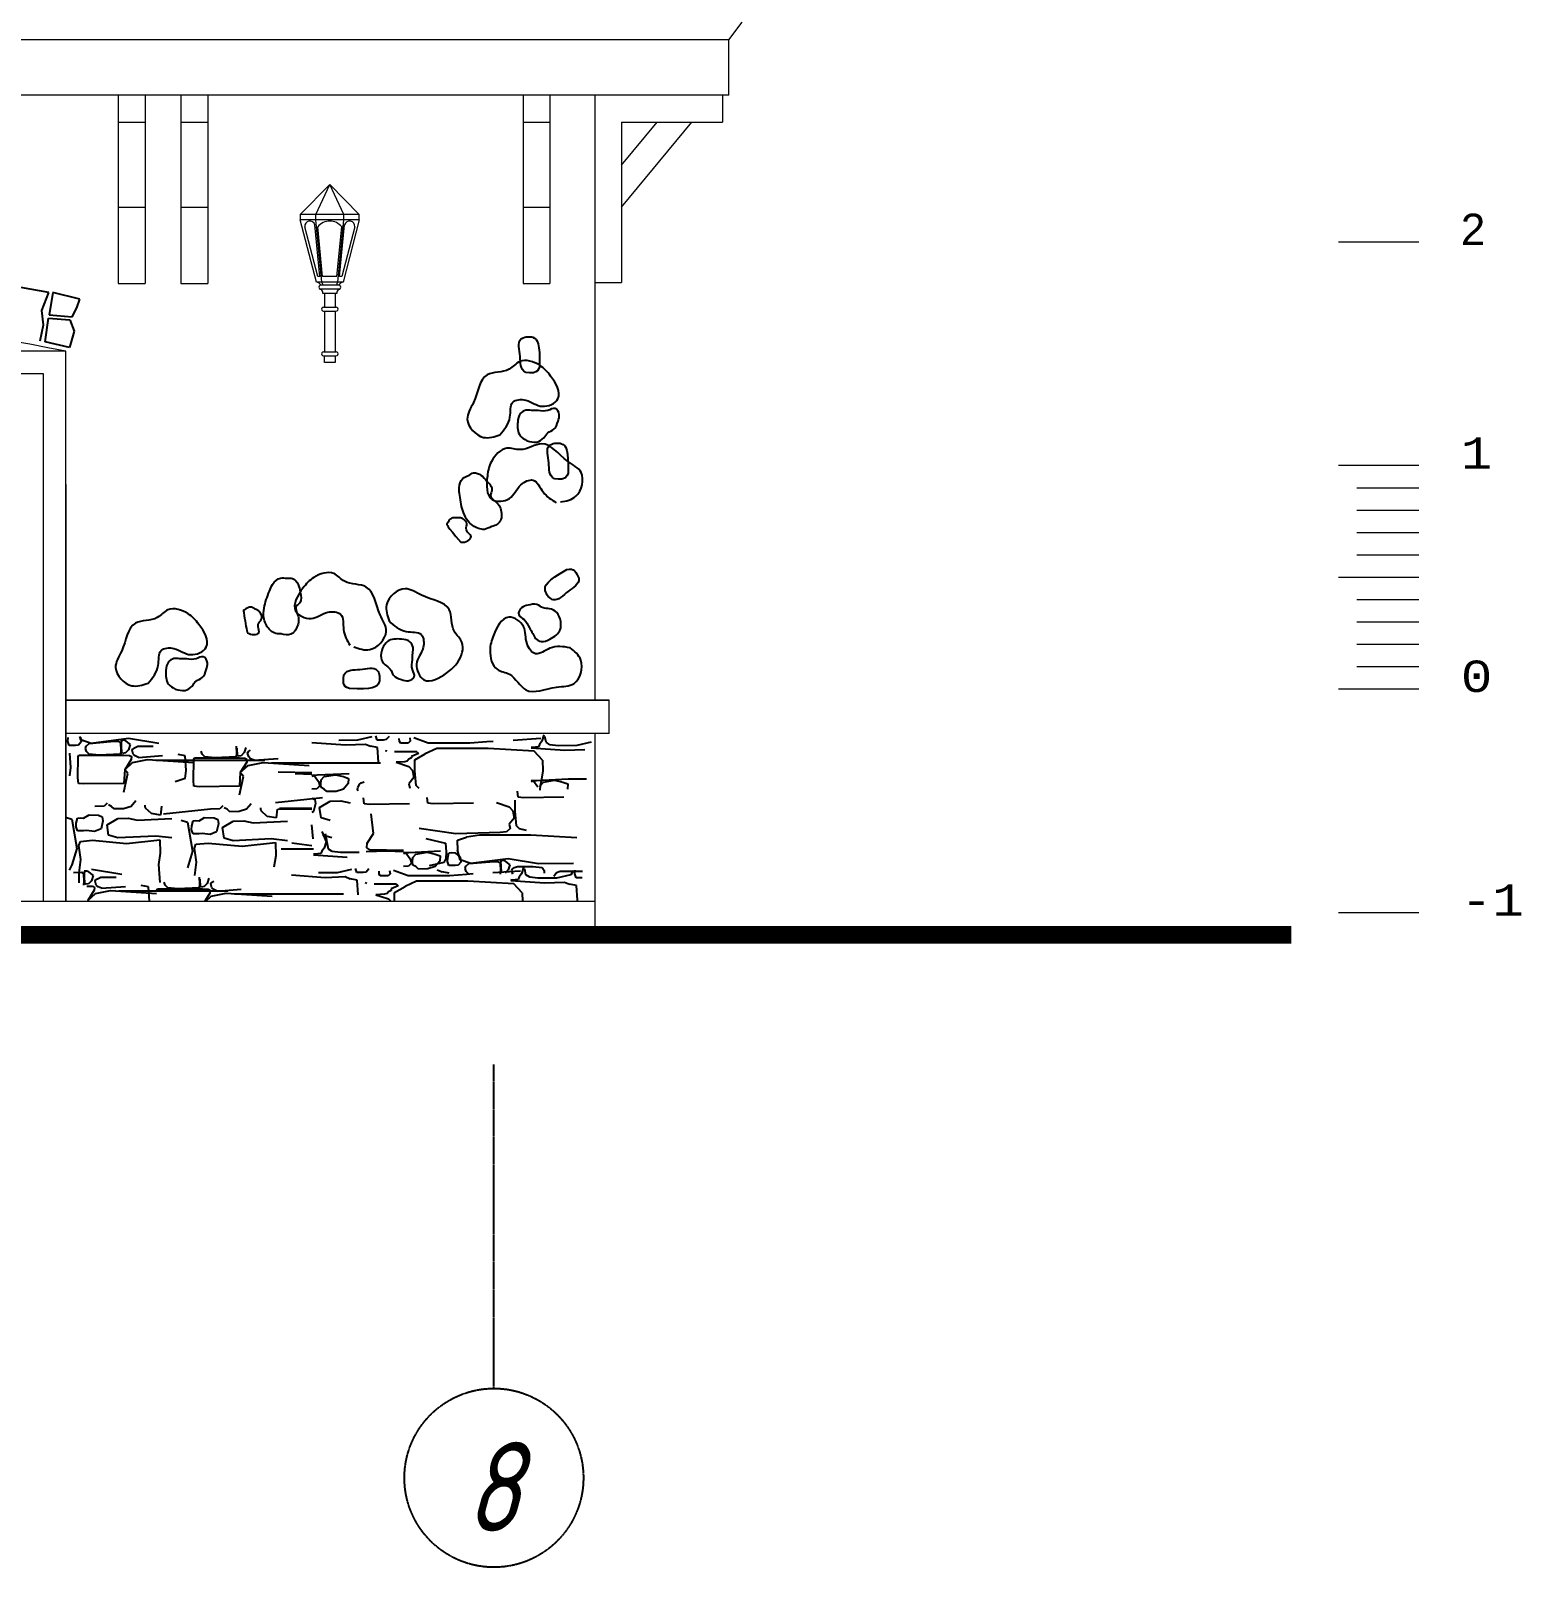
# Model space of a CAD drawing. Header units: millimetres. Extents: x 85048 to 158814, y 1395 to 38919.
# Drawn here: x 100442 to 107106, y 20585 to 27458 of the extents above; entities that cross this region are included whole.
import ezdxf

# ---------------------------------------------------------------- set-up
doc = ezdxf.new("R2010")
doc.units = ezdxf.units.MM
doc.linetypes.add('CENTER2', pattern=[1.125, 0.75, -0.125, 0.125, -0.125])
for name, color, linetype in [('axis', 40, 'CENTER2'), ('hatches', 8, 'Continuous'), ('wall', 5, 'Continuous')]:
    doc.layers.add(name, color=color, linetype=linetype)
doc.layers.add('txt', color=7, linetype='Continuous', lineweight=13)
doc.styles.add('ESKD', font='eskd.shx', dxfattribs={"oblique": 15})
doc.styles.get("Standard").update_dxf_attribs({"font": 'arial.ttf'})

msp = doc.modelspace()

# ---------------------------------------------------------------- linework, layer by layer
at = {"layer": 'axis'}
msp.add_line((102513, 21385.3, -2.2), (102513, 22833.8, -2.2), dxfattribs=at)
at = {"layer": 'axis', "color": 3}
msp.add_circle((102513, 20985.3, -2.2), 400, dxfattribs=at)
at = {"layer": 'hatches', "color": 252, "ltscale": 50, "true_color": 0x8f9991}
for p, q in [((100522.9, 26287.8), (100398.4, 26309.6)), ((100491.4, 26206.8), (100522.9, 26287.8)), ((100540.5, 26286.9), (100524.8, 26187.8)), ((100662.3, 26258), (100540.5, 26286.9)), ((100648.1, 26218.6), (100662.3, 26258)), ((100499.5, 26143), (100491.4, 26206.8)), ((100524.8, 26187.8), (100627.3, 26178.5)), ((100627.3, 26178.5), (100648.1, 26218.6)), ((100484.7, 26070.9), (100499.5, 26143)), ((100506.5, 26067), (100522.2, 26172.6)), ((100522.2, 26172.6), (100617.1, 26165.5)), ((100617.1, 26165.5), (100636, 26115)), ((100615.4, 26041.3), (100506.5, 26067)), ((100636, 26115), (100615.4, 26041.3)), ((100608.3, 24279.4, -100.6), (100609.4, 24296.5, -100.6)), ((100614.4, 24261.3, -100.6), (100608.3, 24279.4, -100.6)), ((100655.3, 24263, -100.6), (100642.1, 24261.3, -100.6)), ((100668.1, 24277.2, -100.6), (100655.3, 24263, -100.6)), ((100665.6, 24286.4, -100.6), (100661.6, 24301.5, -100.6)), ((100664.9, 24298.7, -100.6), (100668.1, 24277.2, -100.6)), ((100712.3, 24270.3, -100.6), (100665.6, 24286.4, -100.6)), ((100690, 24258.7, -100.6), (100703.5, 24270.3, -100.6)), ((100703.5, 24270.3, -100.6), (100798.1, 24278.3, -100.6)), ((100878.9, 24292.2, -100.6), (100712.3, 24270.3, -100.6)), ((100798.1, 24278.3, -100.6), (100833.7, 24279.8, -100.6)), ((100833.7, 24279.8, -100.6), (100842.2, 24274.9, -100.6)), ((100842.2, 24274.9, -100.6), (100843.7, 24270.3, -100.6)), ((100843.7, 24270.3, -100.6), (100845.4, 24240.1, -100.6)), ((100861.1, 24284.7, -100.6), (100846.7, 24284.6, -100.6)), ((100846.7, 24284.6, -100.6), (100847.2, 24278.2, -100.6)), ((100847.9, 24261.1, -100.6), (100847.2, 24278.2, -100.6)), ((100861.1, 24284.7, -100.6), (100886.8, 24264.9, -100.6)), ((101014.9, 24269.7, -100.6), (100878.9, 24292.2, -100.6)), ((100886.8, 24264.9, -100.6), (100878.9, 24241.8, -100.6)), ((101698.5, 24274.6, 15.2), (101849.3, 24263.9, 15.2)), ((101903, 24284.8, 15.2), (101819.9, 24284, 15.2)), ((101849.3, 24263.9, 15.2), (101938.5, 24267.4, 15.2)), ((101967.4, 24299.8, 15.2), (101903, 24284.8, 15.2)), ((101938.5, 24267.4, 15.2), (101960.5, 24257.6, 15.2)), ((101990.8, 24285.6, 15.2), (101984.6, 24303.7, 15.2)), ((102018.5, 24285.6, 15.2), (101990.8, 24285.6, 15.2)), ((102031.6, 24287.3, 15.2), (102018.5, 24285.6, 15.2)), ((102044.5, 24301.5, 15.2), (102031.6, 24287.3, 15.2)), ((102090.9, 24278.8, -40.8), (102090.1, 24291.9, -40.8)), ((102095.1, 24271, -40.8), (102090.9, 24278.8, -40.8)), ((102130.1, 24271, -40.8), (102095.1, 24271, -40.8)), ((102139.3, 24279.8, -40.8), (102130.1, 24271, -40.8)), ((102136.8, 24295.2, -40.8), (102139.3, 24279.8, -40.8)), ((102219.5, 24271, -40.8), (102154.5, 24294.9, -40.8)), ((102405.8, 24271, -40.8), (102219.5, 24271, -40.8)), ((102481.4, 24276.9, -40.8), (102405.8, 24271, -40.8)), ((102510.1, 24279.3, -40.8), (102481.4, 24276.9, -40.8)), ((102598.4, 24285.7, -40.8), (102722.3, 24293.8, -40.8)), ((102716.2, 24266.2, -96.8), (102711.7, 24255, -96.8)), ((102726.9, 24280.2, -96.8), (102716.2, 24266.2, -96.8)), ((102735.5, 24308.2, -96.8), (102726.9, 24280.2, -96.8)), ((102746.2, 24275.5, -96.8), (102741.1, 24301.5, -96.8)), ((102763.4, 24264.7, -96.8), (102746.2, 24275.5, -96.8)), ((102800.3, 24259.7, -96.8), (102763.4, 24264.7, -96.8)), ((102947.8, 24275.5, -96.8), (102883.4, 24260.4, -96.8)), ((100642.1, 24261.3, -100.6), (100614.4, 24261.3, -100.6)), ((100620.7, 24162.1, -100.6), (100616.2, 24227.2, -100.6)), ((100652.2, 24117.8, -100.6), (100654.5, 24210.4, -100.6)), ((100654.5, 24210.4, -100.6), (100657, 24217.7, -100.6)), ((100657, 24217.7, -100.6), (100858.7, 24217.7, -100.6)), ((100687.2, 24247.9, -100.6), (100690, 24258.7, -100.6)), ((100691, 24234.9, -100.6), (100687.2, 24247.9, -100.6)), ((100703.5, 24222.3, -100.6), (100691, 24234.9, -100.6)), ((100748.7, 24218.1, -100.6), (100703.5, 24222.3, -100.6)), ((100843.7, 24222.3, -100.6), (100748.7, 24218.1, -100.6)), ((100845.4, 24240.1, -100.6), (100843.7, 24222.3, -100.6)), ((100849.4, 24228.4, -100.6), (100847.9, 24261.1, -100.6)), ((100852.9, 24225.9, -100.6), (100849.4, 24228.4, -100.6)), ((100866, 24227.6, -100.6), (100852.9, 24225.9, -100.6)), ((100858.7, 24217.7, -100.6), (100883, 24216.5, -100.6)), ((100891.3, 24198.9, -100.6), (100862.1, 24152.4, -100.6)), ((100878.9, 24241.8, -100.6), (100866, 24227.6, -100.6)), ((100883, 24216.5, -100.6), (100892.1, 24211.7, -100.6)), ((100892.1, 24211.7, -100.6), (100891.3, 24198.9, -100.6)), ((100895.1, 24239.7, -100.6), (100898.1, 24246.4, -100.6)), ((100899.8, 24222.3, -100.6), (100895.1, 24239.7, -100.6)), ((100897.4, 24184.8, -100.6), (100964.1, 24198.1, -100.6)), ((100898.1, 24246.4, -100.6), (100908.4, 24252, -100.6)), ((100908.4, 24214.2, -100.6), (100899.8, 24222.3, -100.6)), ((100908.4, 24252, -100.6), (100921.2, 24257.4, -100.6)), ((100924.1, 24207.7, -100.6), (100908.4, 24214.2, -100.6)), ((100921.2, 24257.4, -100.6), (100956.9, 24257.7, -100.6)), ((101031.1, 24214.2, -100.6), (100923.5, 24206.3, -100.6)), ((100923.5, 24206.3, -100.6), (100924.1, 24207.7, -100.6)), ((100956.9, 24257.7, -100.6), (100989.7, 24257.5, -100.6)), ((100964.1, 24198.1, -100.6), (101169.7, 24184.8, -100.6)), ((101488.6, 24194.4, 122.3), (101001.1, 24194.4, 122.3)), ((101133.1, 24214.7, 11.4), (101101.1, 24220.8, 11.4)), ((101137.6, 24149.6, 11.4), (101133.1, 24214.7, 11.4)), ((101169.1, 24105.3, 11.4), (101171.4, 24197.9, 11.4)), ((101171.4, 24197.9, 11.4), (101173.9, 24205.2, 11.4)), ((101173.9, 24205.2, 11.4), (101375.6, 24205.2, 11.4)), ((101207.9, 24222.4, 11.4), (101204.1, 24235.4, 11.4)), ((101220.4, 24209.8, 11.4), (101207.9, 24222.4, 11.4)), ((101265.6, 24205.6, 11.4), (101220.4, 24209.8, 11.4)), ((101360.6, 24209.8, 11.4), (101265.6, 24205.6, 11.4)), ((101360.6, 24257.8, 11.4), (101362.3, 24227.5, 11.4)), ((101362.3, 24227.5, 11.4), (101360.6, 24209.8, 11.4)), ((101366.3, 24215.9, 11.4), (101364.8, 24248.6, 11.4)), ((101369.8, 24213.4, 11.4), (101366.3, 24215.9, 11.4)), ((101382.9, 24215.1, 11.4), (101369.8, 24213.4, 11.4)), ((101375.6, 24205.2, 11.4), (101399.9, 24204, 11.4)), ((101395.8, 24229.3, 11.4), (101382.9, 24215.1, 11.4)), ((101403.7, 24252.4, 11.4), (101395.8, 24229.3, 11.4)), ((101399.9, 24204, 11.4), (101409, 24199.2, 11.4)), ((101409, 24199.2, 11.4), (101408.2, 24186.4, 11.4)), ((101412, 24227.2, 11.4), (101415, 24233.9, 11.4)), ((101416.7, 24209.8, 11.4), (101412, 24227.2, 11.4)), ((101415, 24233.9, 11.4), (101425.3, 24239.5, 11.4)), ((101425.3, 24201.7, 11.4), (101416.7, 24209.8, 11.4)), ((101441, 24195.2, 11.4), (101425.3, 24201.7, 11.4)), ((101548, 24201.7, 11.4), (101440.4, 24193.8, 11.4)), ((101440.4, 24193.8, 11.4), (101441, 24195.2, 11.4)), ((101992.6, 24251.5, 15.2), (101960.5, 24257.6, 15.2)), ((101997.1, 24186.4, 15.2), (101992.6, 24251.5, 15.2)), ((102030.8, 24234.7, 15.2), (102033.3, 24242, 15.2)), ((102167.8, 24233.5, 15.2), (102067.9, 24233.5, 15.2)), ((102132.8, 24199.4, 15.2), (102125.6, 24191.7, 15.2)), ((102143.8, 24205.5, 15.2), (102132.8, 24199.4, 15.2)), ((102144.6, 24212, 15.2), (102143.8, 24205.5, 15.2)), ((102176.1, 24225.4, 15.2), (102144.6, 24212, 15.2)), ((102159.4, 24148.2, 15.2), (102159.5, 24197, 15.2)), ((102159.5, 24197, 15.2), (102206, 24223.6, 15.2)), ((102167.8, 24233.5, 15.2), (102176.1, 24225.4, 15.2)), ((102257.7, 24247.4, -40.8), (102206, 24223.6, 15.2)), ((102486.6, 24247.4, -40.8), (102257.7, 24247.4, -40.8)), ((102693.1, 24235.5, -40.8), (102486.6, 24247.4, -40.8)), ((102684.9, 24252.1, -96.8), (102678.9, 24252.4, -96.8)), ((102678.9, 24250.3, -96.8), (102829.7, 24239.6, -96.8)), ((102711.7, 24255, -96.8), (102684.9, 24252.1, -96.8)), ((102729.6, 24195.4, 15.2), (102693.1, 24235.5, -40.8)), ((102729.6, 24195.4, 15.2), (102732.2, 24147.5, 15.2)), ((102883.4, 24260.4, -96.8), (102800.3, 24259.7, -96.8)), ((102829.7, 24239.6, -96.8), (102918.9, 24243.1, -96.8)), ((100616.2, 24125.7, -100.6), (100620.7, 24162.1, -100.6)), ((100862.1, 24152.4, -100.6), (100858.7, 24091.8, -100.6)), ((100858.9, 24052.6, -100.6), (100876, 24135.3, -100.6)), ((100862.1, 24152.4, -100.6), (100897.4, 24184.8, -100.6)), ((100876, 24135.3, -100.6), (100862.1, 24152.4, -100.6)), ((101133.1, 24113.2, 11.4), (101137.6, 24149.6, 11.4)), ((101379, 24139.9, 11.4), (101375.6, 24079.3, 11.4)), ((101408.2, 24186.4, 11.4), (101379, 24139.9, 11.4)), ((101379, 24139.9, 11.4), (101414.3, 24172.3, 11.4)), ((101392.9, 24122.8, 11.4), (101379, 24139.9, 11.4)), ((101414.3, 24172.3, 11.4), (101481, 24185.6, 11.4)), ((101481, 24185.6, 11.4), (101686.6, 24172.3, 11.4)), ((102005.5, 24181.9, 234.3), (101518, 24181.9, 234.3)), ((101698.5, 24138.3, 15.2), (101547.8, 24141.1, 15.2)), ((101698.5, 24131.9, 15.2), (101623.7, 24134.8, 15.2)), ((101722.5, 24127.7, 15.2), (101698.5, 24127, 15.2)), ((101698.5, 24124.5, 15.2), (101709.6, 24126.7, 15.2)), ((101709.6, 24126.7, 15.2), (101729, 24100, 15.2)), ((101865.1, 24134.7, 15.2), (101722.5, 24127.7, 15.2)), ((101754.3, 24121.9, 15.2), (101804.3, 24130.4, 15.2)), ((101804.3, 24130.4, 15.2), (101841, 24121.9, 15.2)), ((102114.2, 24188.2, 15.2), (102075.7, 24186.3, 15.2)), ((102075.7, 24186.3, 15.2), (102132.2, 24167.4, 15.2)), ((102125.6, 24191.7, 15.2), (102114.2, 24188.2, 15.2)), ((102132.2, 24167.4, 15.2), (102149.3, 24149.6, 15.2)), ((102149.3, 24149.6, 15.2), (102154.8, 24117.4, 15.2)), ((102165.9, 24082.3, 15.2), (102159.4, 24148.2, 15.2)), ((102732.2, 24147.5, 15.2), (102724.8, 24102, 15.2)), ((100655, 24091.8, -100.6), (100652.2, 24117.8, -100.6)), ((100677.9, 24089, -100.6), (100655, 24091.8, -100.6)), ((100858.7, 24091.8, -100.6), (100677.9, 24089, -100.6)), ((101133.1, 24113.2, 11.4), (101087.4, 24098.7, 11.4)), ((101171.9, 24079.3, 11.4), (101169.1, 24105.3, 11.4)), ((101194.8, 24076.5, 11.4), (101171.9, 24079.3, 11.4)), ((101375.6, 24079.3, 11.4), (101194.8, 24076.5, 11.4)), ((101375.8, 24040.1, 11.4), (101392.9, 24122.8, 11.4)), ((101721, 24067.2, 15.2), (101698.5, 24066.5, 15.2)), ((101734.8, 24080.3, 15.2), (101721, 24067.2, 15.2)), ((101729, 24100, 15.2), (101734.8, 24080.3, 15.2)), ((101739.1, 24086, 15.2), (101740.7, 24107, 15.2)), ((101740.1, 24072.7, 15.2), (101739.1, 24086, 15.2)), ((101754.3, 24065.9, 15.2), (101740.1, 24072.7, 15.2)), ((101740.7, 24107, 15.2), (101754.3, 24121.9, 15.2)), ((101766.2, 24054.6, 15.2), (101754.3, 24065.9, 15.2)), ((101807.8, 24055.5, 15.2), (101766.2, 24054.6, 15.2)), ((101841, 24065.9, 15.2), (101807.8, 24055.5, 15.2)), ((101841, 24121.9, 15.2), (101862.8, 24113.9, 15.2)), ((101861.8, 24090.4, 15.2), (101841, 24065.9, 15.2)), ((101862.8, 24113.9, 15.2), (101861.8, 24090.4, 15.2)), ((101903.7, 24065.5, 15.2), (101904.4, 24071.4, 15.2)), ((101906.1, 24058.2, 15.2), (101903.7, 24065.5, 15.2)), ((101904.4, 24071.4, 15.2), (101905.8, 24075.2, 15.2)), ((101905.8, 24075.2, 15.2), (101911.3, 24088.6, 15.2)), ((101911.3, 24088.6, 15.2), (101919.2, 24094.4, 15.2)), ((101919.2, 24094.4, 15.2), (101932.4, 24098.9, 15.2)), ((102154.8, 24117.4, 15.2), (102132.2, 24089.4, 15.2)), ((102132.2, 24089.4, 15.2), (102136.6, 24070.9, 15.2)), ((102178.6, 24068.4, 15.2), (102165.9, 24082.3, 15.2)), ((102621.8, 24030.4, 15.2), (102619, 24056.5, 15.2)), ((102702.9, 24103.4, -96.8), (102678.9, 24102.7, -96.8)), ((102678.9, 24100.2, -96.8), (102690, 24102.4, -96.8)), ((102690, 24102.4, -96.8), (102709.3, 24075.7, -96.8)), ((102845.5, 24110.4, -96.8), (102702.9, 24103.4, -96.8)), ((102724.8, 24102, 15.2), (102718.1, 24073.2, 15.2)), ((102719.5, 24061.6, -96.8), (102721, 24082.7, -96.8)), ((102721, 24082.7, -96.8), (102734.7, 24097.6, -96.8)), ((102734.7, 24097.6, -96.8), (102784.6, 24106.1, -96.8)), ((102784.6, 24106.1, -96.8), (102821.3, 24097.6, -96.8)), ((102821.3, 24097.6, -96.8), (102843.2, 24089.5, -96.8)), ((102843.2, 24089.5, -96.8), (102842.2, 24066.1, -96.8)), ((102927.3, 24111.2, -96.8), (102845.5, 24110.4, -96.8)), ((100770.5, 23990, -100.6), (100729.4, 23988.6, -100.6)), ((100784.4, 24003.1, -100.6), (100770.5, 23990, -100.6)), ((100803.9, 23988.6, -100.6), (100789.7, 23995.4, -100.6)), ((100815.8, 23977.3, -100.6), (100803.9, 23988.6, -100.6)), ((100890.5, 23988.6, -100.6), (100857.4, 23978.3, -100.6)), ((100911.4, 24013.2, -100.6), (100890.5, 23988.6, -100.6)), ((100953.3, 23988.2, -100.6), (100954, 23994.1, -100.6)), ((100955.7, 23980.9, -100.6), (100953.3, 23988.2, -100.6)), ((101027.4, 23989.2, -100.6), (101021.8, 23950.2, -100.6)), ((101301.3, 23990.5, 11.4), (101287.4, 23977.5, 11.4)), ((101428.3, 24000.7, 11.4), (101407.4, 23976.1, 11.4)), ((101746.8, 24027.2, 11.4), (101536.9, 24005.2, 11.4)), ((101698.5, 24025.9, 15.2), (101712.6, 24019.4, 15.2)), ((101714.9, 24001.1, 15.2), (101706.8, 23965.4, 15.2)), ((101712.6, 24019.4, 15.2), (101714.9, 24001.1, 15.2)), ((101733.6, 23984.2, 15.2), (101781.2, 24011.9, 15.2)), ((101781.2, 24011.9, 15.2), (101828.7, 24013.7, 15.2)), ((101828.7, 24013.7, 15.2), (101869.6, 24004.3, 15.2)), ((101932.3, 24000.6, 15.2), (101929.5, 24026.6, 15.2)), ((101955.2, 23997.8, 15.2), (101932.3, 24000.6, 15.2)), ((102136, 24000.6, 15.2), (101955.2, 23997.8, 15.2)), ((102217.9, 24003.2, 15.2), (102215.1, 24029.2, 15.2)), ((102240.8, 24000.5, 15.2), (102217.9, 24003.2, 15.2)), ((102421.6, 24003.2, 15.2), (102240.8, 24000.5, 15.2)), ((102524.2, 24005.7, -40.8), (102580.8, 23986.8, -40.8)), ((102580.8, 23986.8, -40.8), (102597.9, 23969, -40.8)), ((102607.9, 23967.6, -40.8), (102608.1, 24016.4, -40.8)), ((102644.7, 24027.7, 15.2), (102621.8, 24030.4, 15.2)), ((102825.5, 24030.4, 15.2), (102644.7, 24027.7, 15.2)), ((100598.1, 23940.2, -100.6), (100625.4, 23931.4, -100.6)), ((100625.4, 23931.4, -100.6), (100647.9, 23801.1, -100.6)), ((100645.8, 23914.1, -100.6), (100650.8, 23936.1, -100.6)), ((100650.8, 23936.1, -100.6), (100662.4, 23937.5, -100.6)), ((100662.4, 23937.5, -100.6), (100678.6, 23936.1, -100.6)), ((100678.6, 23936.1, -100.6), (100702.6, 23950.8, -100.6)), ((100702.6, 23950.8, -100.6), (100744.8, 23950.2, -100.6)), ((100744.8, 23950.2, -100.6), (100762.2, 23942.2, -100.6)), ((100764.5, 23923.9, -100.6), (100756.4, 23888.2, -100.6)), ((100762.2, 23942.2, -100.6), (100764.5, 23923.9, -100.6)), ((100783.2, 23906.9, -100.6), (100830.8, 23934.6, -100.6)), ((100857.4, 23978.3, -100.6), (100815.8, 23977.3, -100.6)), ((100830.8, 23934.6, -100.6), (100878.3, 23936.4, -100.6)), ((100878.3, 23936.4, -100.6), (100919.2, 23927, -100.6)), ((100919.2, 23927, -100.6), (101073.6, 23934.6, -100.6)), ((100982.5, 23956.6, -100.6), (100955.7, 23980.9, -100.6)), ((101022.1, 23950.1, -100.6), (100982.5, 23956.6, -100.6)), ((101246.3, 23976.1, 11.4), (101036.3, 23954.1, 11.4)), ((101115, 23927.7, 11.4), (101142.3, 23918.9, 11.4)), ((101142.3, 23918.9, 11.4), (101164.8, 23788.6, 11.4)), ((101162.7, 23901.6, 11.4), (101167.7, 23923.6, 11.4)), ((101167.7, 23923.6, 11.4), (101179.3, 23925, 11.4)), ((101179.3, 23925, 11.4), (101195.5, 23923.6, 11.4)), ((101195.5, 23923.6, 11.4), (101219.5, 23938.3, 11.4)), ((101219.5, 23938.3, 11.4), (101261.7, 23937.7, 11.4)), ((101287.4, 23977.5, 11.4), (101246.3, 23976.1, 11.4)), ((101261.7, 23937.7, 11.4), (101279.1, 23929.6, 11.4)), ((101279.1, 23929.6, 11.4), (101281.4, 23911.4, 11.4)), ((101300.1, 23894.4, 11.4), (101347.7, 23922.1, 11.4)), ((101320.8, 23976.1, 11.4), (101306.6, 23982.9, 11.4)), ((101332.7, 23964.8, 11.4), (101320.8, 23976.1, 11.4)), ((101374.3, 23965.8, 11.4), (101332.7, 23964.8, 11.4)), ((101347.7, 23922.1, 11.4), (101395.2, 23923.9, 11.4)), ((101407.4, 23976.1, 11.4), (101374.3, 23965.8, 11.4)), ((101395.2, 23923.9, 11.4), (101436.1, 23914.5, 11.4)), ((101436.1, 23914.5, 11.4), (101590.5, 23922.1, 11.4)), ((101470.2, 23975.7, 11.4), (101470.9, 23981.6, 11.4)), ((101472.6, 23968.4, 11.4), (101470.2, 23975.7, 11.4)), ((101499.4, 23944.1, 11.4), (101472.6, 23968.4, 11.4)), ((101539, 23937.6, 11.4), (101499.4, 23944.1, 11.4)), ((101544.3, 23976.7, 11.4), (101538.7, 23937.6, 11.4)), ((101546.8, 23978, 15.2), (101698.5, 23976.2, 15.2)), ((101698.5, 23979.5, 15.2), (101554.6, 23979.5, 15.2)), ((101706.8, 23965.4, 15.2), (101698.5, 23962, 15.2)), ((101740.7, 23937, 15.2), (101733.6, 23984.2, 15.2)), ((101781.2, 23924.9, 15.2), (101740.7, 23937, 15.2)), ((101974.1, 23868.2, 15.2), (101964.4, 23955, 15.2)), ((102603.3, 23936.8, -40.8), (102580.8, 23908.8, -40.8)), ((102597.9, 23969, -40.8), (102603.3, 23936.8, -40.8)), ((102614.4, 23901.7, -40.8), (102607.9, 23967.6, -40.8)), ((100644.7, 23897, -100.6), (100645.8, 23914.1, -100.6)), ((100650.8, 23878.9, -100.6), (100644.7, 23897, -100.6)), ((100678.6, 23878.9, -100.6), (100650.8, 23878.9, -100.6)), ((100691.7, 23880.6, -100.6), (100678.6, 23878.9, -100.6)), ((100726.7, 23875.9, -100.6), (100691.7, 23880.6, -100.6)), ((100756.4, 23888.2, -100.6), (100726.7, 23875.9, -100.6)), ((100790.2, 23859.7, -100.6), (100783.2, 23906.9, -100.6)), ((100830.8, 23847.6, -100.6), (100790.2, 23859.7, -100.6)), ((101000.9, 23855.8, -100.6), (100830.8, 23847.6, -100.6)), ((101073.6, 23847.6, -100.6), (101000.9, 23855.8, -100.6)), ((101161.6, 23884.4, 11.4), (101162.7, 23901.6, 11.4)), ((101167.7, 23866.4, 11.4), (101161.6, 23884.4, 11.4)), ((101195.5, 23866.4, 11.4), (101167.7, 23866.4, 11.4)), ((101208.6, 23868.1, 11.4), (101195.5, 23866.4, 11.4)), ((101243.6, 23863.4, 11.4), (101208.6, 23868.1, 11.4)), ((101273.3, 23875.6, 11.4), (101243.6, 23863.4, 11.4)), ((101281.4, 23911.4, 11.4), (101273.3, 23875.6, 11.4)), ((101307.1, 23847.2, 11.4), (101300.1, 23894.4, 11.4)), ((101697.5, 23906, 15.2), (101704.1, 23843.1, 15.2)), ((101743.3, 23876.4, 15.2), (101762.6, 23830.6, 15.2)), ((101788.8, 23847.5, 15.2), (101748.2, 23859.6, 15.2)), ((101773.4, 23797.9, 15.2), (101759.7, 23866.7, 15.2)), ((101946.7, 23824.4, 15.2), (101974.1, 23868.2, 15.2)), ((102342.3, 23866.4, -40.8), (102179.2, 23890.3, -40.8)), ((102541.1, 23872.3, -40.8), (102342.3, 23866.4, -40.8)), ((102349.8, 23837.4, -96.8), (102390.4, 23850.5, -96.8)), ((102448.6, 23860.3, -152.8), (102390.4, 23850.5, -96.8)), ((102677.4, 23860.3, -152.8), (102448.6, 23860.3, -152.8)), ((102569.9, 23874.7, -40.8), (102541.1, 23872.3, -40.8)), ((102585.2, 23890.3, -40.8), (102569.9, 23874.7, -40.8)), ((102580.8, 23908.8, -40.8), (102585.2, 23890.3, -40.8)), ((102627.1, 23887.8, -40.8), (102614.4, 23901.7, -40.8)), ((102658.2, 23881.1, -40.8), (102627.1, 23887.8, -40.8)), ((102883.9, 23848.3, -152.8), (102677.4, 23860.3, -152.8)), ((100647.9, 23801.1, -100.6), (100625.4, 23727, -100.6)), ((100657.2, 23814.1, -100.6), (100663.9, 23832.1, -100.6)), ((100666.5, 23751.6, -100.6), (100657.2, 23814.1, -100.6)), ((100663.9, 23832.1, -100.6), (100718.9, 23837.4, -100.6)), ((100718.9, 23837.4, -100.6), (100870.3, 23822.6, -100.6)), ((100870.3, 23822.6, -100.6), (101019.6, 23839.8, -100.6)), ((101019.6, 23839.8, -100.6), (101020.3, 23779.9, -100.6)), ((101164.8, 23788.6, 11.4), (101142.3, 23714.5, 11.4)), ((101174.1, 23801.6, 11.4), (101180.8, 23819.6, 11.4)), ((101183.4, 23739.1, 11.4), (101174.1, 23801.6, 11.4)), ((101180.8, 23819.6, 11.4), (101235.9, 23824.9, 11.4)), ((101235.9, 23824.9, 11.4), (101387.2, 23810.1, 11.4)), ((101347.7, 23835.1, 11.4), (101307.1, 23847.2, 11.4)), ((101517.8, 23843.3, 11.4), (101347.7, 23835.1, 11.4)), ((101387.2, 23810.1, 11.4), (101536.5, 23827.3, 11.4)), ((101590.5, 23835.1, 11.4), (101517.8, 23843.3, 11.4)), ((101536.5, 23827.3, 11.4), (101537.2, 23767.4, 11.4)), ((101562.1, 23799.3, 15.2), (101706, 23799.3, 15.2)), ((101698.7, 23811.9, 15.2), (101609.1, 23823.5, 15.2)), ((101743.3, 23788.6, 15.2), (101738.8, 23777.4, 15.2)), ((101754, 23802.5, 15.2), (101743.3, 23788.6, 15.2)), ((101762.6, 23830.6, 15.2), (101754, 23802.5, 15.2)), ((101790.5, 23787.1, 15.2), (101773.4, 23797.9, 15.2)), ((101827.4, 23782.1, 15.2), (101790.5, 23787.1, 15.2)), ((101910.5, 23782.8, 15.2), (101827.4, 23782.1, 15.2)), ((102033.5, 23788.6, 15.2), (101942.3, 23786.1, 15.2)), ((101944.3, 23803.1, 15.2), (101946.7, 23824.4, 15.2)), ((101957.6, 23794.9, 15.2), (101944.3, 23803.1, 15.2)), ((102108.3, 23792.1, 15.2), (101957.6, 23794.9, 15.2)), ((102108.3, 23785.7, 15.2), (102033.5, 23788.6, 15.2)), ((102132.3, 23781.5, 15.2), (102108.3, 23780.8, 15.2)), ((102108.3, 23778.3, 15.2), (102119.4, 23780.5, 15.2)), ((102119.4, 23780.5, 15.2), (102138.7, 23753.8, 15.2)), ((102274.9, 23788.5, 15.2), (102132.3, 23781.5, 15.2)), ((102164.1, 23775.7, 15.2), (102214.1, 23784.2, 15.2)), ((102208.7, 23845.2, -96.8), (102296.5, 23824.3, -96.8)), ((102214.1, 23784.2, 15.2), (102250.7, 23775.7, 15.2)), ((102296.5, 23824.3, -96.8), (102299.2, 23785.2, -96.8)), ((102299.2, 23785.2, -96.8), (102297.9, 23755.7, -96.8)), ((102306.6, 23759.2, -96.8), (102311.7, 23781.1, -96.8)), ((102311.7, 23781.1, -96.8), (102323.3, 23782.5, -96.8)), ((102323.3, 23782.5, -96.8), (102339.4, 23781.1, -96.8)), ((102339.4, 23781.1, -96.8), (102362.2, 23761.3, -96.8)), ((102351.6, 23791.2, -96.8), (102349.8, 23837.4, -96.8)), ((102362.8, 23749.1, -96.8), (102350.7, 23794.7, -96.8)), ((100625.4, 23727, -100.6), (100613.4, 23702.9, -100.6)), ((100658.9, 23692, -100.6), (100666.5, 23751.6, -100.6)), ((101020.3, 23779.9, -100.6), (101012.7, 23728.8, -100.6)), ((101012.7, 23728.8, -100.6), (101019.1, 23648.4, -100.6)), ((101175.8, 23679.5, 11.4), (101183.4, 23739.1, 11.4)), ((101537.2, 23767.4, 11.4), (101529.6, 23716.2, 11.4)), ((101712.1, 23774.4, 15.2), (101706, 23774.8, 15.2)), ((101706, 23772.7, 15.2), (101856.8, 23762, 15.2)), ((101738.8, 23777.4, 15.2), (101712.1, 23774.4, 15.2)), ((102130.7, 23721, 15.2), (102108.3, 23720.3, 15.2)), ((102144.6, 23734.1, 15.2), (102130.7, 23721, 15.2)), ((102138.7, 23753.8, 15.2), (102144.6, 23734.1, 15.2)), ((102148.9, 23739.8, 15.2), (102150.5, 23760.8, 15.2)), ((102149.9, 23726.5, 15.2), (102148.9, 23739.8, 15.2)), ((102164.1, 23719.7, 15.2), (102149.9, 23726.5, 15.2)), ((102150.5, 23760.8, 15.2), (102164.1, 23775.7, 15.2)), ((102176, 23708.4, 15.2), (102164.1, 23719.7, 15.2)), ((102250.7, 23719.7, 15.2), (102217.6, 23709.3, 15.2)), ((102288.4, 23738.1, -96.8), (102223.9, 23723.1, -96.8)), ((102250.7, 23775.7, 15.2), (102272.6, 23767.7, 15.2)), ((102271.6, 23744.3, 15.2), (102250.7, 23719.7, 15.2)), ((102272.6, 23767.7, 15.2), (102271.6, 23744.3, 15.2)), ((102297.9, 23755.7, -96.8), (102288.4, 23738.1, -96.8)), ((102305.6, 23742, -96.8), (102306.6, 23759.2, -96.8)), ((102311.7, 23723.9, -96.8), (102305.6, 23742, -96.8)), ((102339.4, 23723.9, -96.8), (102311.7, 23723.9, -96.8)), ((102352.5, 23725.6, -96.8), (102339.4, 23723.9, -96.8)), ((102365.4, 23739.9, -96.8), (102352.5, 23725.6, -96.8)), ((102362.2, 23761.3, -96.8), (102365.4, 23739.9, -96.8)), ((102409.6, 23732.9, -96.8), (102362.8, 23749.1, -96.8)), ((102384.5, 23710.6, -96.8), (102387.3, 23721.3, -96.8)), ((102387.3, 23721.3, -96.8), (102400.8, 23732.9, -96.8)), ((102400.8, 23732.9, -96.8), (102495.3, 23740.9, -96.8)), ((102576.2, 23754.9, -96.8), (102409.6, 23732.9, -96.8)), ((102495.3, 23740.9, -96.8), (102531, 23742.4, -96.8)), ((102531, 23742.4, -96.8), (102539.5, 23737.6, -96.8)), ((102539.5, 23737.6, -96.8), (102541, 23732.9, -96.8)), ((102541, 23732.9, -96.8), (102542.7, 23702.7, -96.8)), ((102558.4, 23747.4, -96.8), (102544, 23747.2, -96.8)), ((102544, 23747.2, -96.8), (102544.5, 23740.9, -96.8)), ((102545.2, 23723.8, -96.8), (102544.5, 23740.9, -96.8)), ((102546.7, 23691.1, -96.8), (102545.2, 23723.8, -96.8)), ((102558.4, 23747.4, -96.8), (102584, 23727.6, -96.8)), ((102712.1, 23732.4, -96.8), (102576.2, 23754.9, -96.8)), ((102584, 23727.6, -96.8), (102576.2, 23704.5, -96.8)), ((102595.4, 23709, -96.8), (102605.6, 23714.7, -96.8)), ((102605.6, 23714.7, -96.8), (102618.4, 23720.1, -96.8)), ((102618.4, 23720.1, -96.8), (102654.2, 23720.3, -96.8)), ((102645, 23715.6, -96.8), (102636.4, 23687.5, -96.8)), ((102654.2, 23720.3, -96.8), (102687, 23720.1, -96.8)), ((102687, 23720.1, -96.8), (102728.4, 23714.7, -96.8)), ((102868.1, 23732.8, -96.8), (102712.1, 23732.4, -96.8)), ((102728.4, 23714.7, -96.8), (102738.1, 23702, -96.8)), ((100632.9, 23693, -96.8), (100668.5, 23694.5, -96.8)), ((100658.5, 23646.8, -100.6), (100658.9, 23692, -100.6)), ((100668.5, 23694.5, -96.8), (100677, 23689.6, -96.8)), ((100677, 23689.6, -96.8), (100678.5, 23685, -96.8)), ((100678.5, 23685, -96.8), (100680.2, 23654.8, -96.8)), ((100680.2, 23654.8, -96.8), (100678.5, 23637, -96.8)), ((100695.9, 23699.4, -96.8), (100681.6, 23699.3, -96.8)), ((100681.6, 23699.3, -96.8), (100682, 23692.9, -96.8)), ((100682.7, 23675.8, -96.8), (100682, 23692.9, -96.8)), ((100684.2, 23643.1, -96.8), (100682.7, 23675.8, -96.8)), ((100687.7, 23640.6, -96.8), (100684.2, 23643.1, -96.8)), ((100695.9, 23699.4, -96.8), (100721.6, 23679.6, -96.8)), ((100713.7, 23656.5, -96.8), (100700.8, 23642.3, -96.8)), ((100849.7, 23684.4, -96.8), (100713.7, 23706.9, -96.8)), ((100721.6, 23679.6, -96.8), (100713.7, 23656.5, -96.8)), ((100729.9, 23654.4, -96.8), (100732.9, 23661.1, -96.8)), ((100734.6, 23637, -96.8), (100729.9, 23654.4, -96.8)), ((100732.9, 23661.1, -96.8), (100743.2, 23666.8, -96.8)), ((100743.2, 23666.8, -96.8), (100756, 23672.1, -96.8)), ((100756, 23672.1, -96.8), (100791.7, 23672.4, -96.8)), ((100791.7, 23672.4, -96.8), (100824.6, 23672.2, -96.8)), ((101042.7, 23637.1, 15.2), (101039, 23650.1, 15.2)), ((101195.4, 23672.5, 15.2), (101197.2, 23642.3, 15.2)), ((101201.1, 23630.6, 15.2), (101199.6, 23663.3, 15.2)), ((101230.6, 23644, 15.2), (101217.7, 23629.8, 15.2)), ((101238.5, 23667.1, 15.2), (101230.6, 23644, 15.2)), ((101246.8, 23641.9, 15.2), (101249.8, 23648.6, 15.2)), ((101249.8, 23648.6, 15.2), (101260.1, 23654.3, 15.2)), ((101608, 23682, 15.2), (101758.8, 23671.2, 15.2)), ((101812.5, 23692.1, 15.2), (101729.4, 23691.3, 15.2)), ((101758.8, 23671.2, 15.2), (101848, 23674.7, 15.2)), ((101876.9, 23707.1, 15.2), (101812.5, 23692.1, 15.2)), ((101848, 23674.7, 15.2), (101870, 23664.9, 15.2)), ((101902, 23658.8, 15.2), (101870, 23664.9, 15.2)), ((101900.2, 23692.9, 15.2), (101894.1, 23711, 15.2)), ((101928, 23692.9, 15.2), (101900.2, 23692.9, 15.2)), ((101906.5, 23593.7, 15.2), (101902, 23658.8, 15.2)), ((101941.1, 23694.6, 15.2), (101928, 23692.9, 15.2)), ((101940.3, 23642, 15.2), (101942.8, 23649.4, 15.2)), ((101954, 23708.8, 15.2), (101941.1, 23694.6, 15.2)), ((102000.4, 23686.1, -40.8), (101999.6, 23699.3, -40.8)), ((102004.6, 23678.3, -40.8), (102000.4, 23686.1, -40.8)), ((102039.5, 23678.3, -40.8), (102004.6, 23678.3, -40.8)), ((102048.8, 23687.2, -40.8), (102039.5, 23678.3, -40.8)), ((102046.3, 23702.5, -40.8), (102048.8, 23687.2, -40.8)), ((102129, 23678.3, -40.8), (102064, 23702.2, -40.8)), ((102167.2, 23654.7, -40.8), (102115.5, 23630.9, 15.2)), ((102315.3, 23678.3, -40.8), (102129, 23678.3, -40.8)), ((102396.1, 23654.7, -40.8), (102167.2, 23654.7, -40.8)), ((102217.6, 23709.3, 15.2), (102176, 23708.4, 15.2)), ((102259.4, 23705.7, -96.8), (102281.4, 23696, -96.8)), ((102313.5, 23689.8, -96.8), (102281.4, 23696, -96.8)), ((102390.9, 23684.2, -40.8), (102315.3, 23678.3, -40.8)), ((102388.2, 23697.5, -96.8), (102384.5, 23710.6, -96.8)), ((102400.8, 23684.9, -96.8), (102388.2, 23697.5, -96.8)), ((102419.6, 23686.7, -40.8), (102390.9, 23684.2, -40.8)), ((102602.6, 23642.8, -40.8), (102396.1, 23654.7, -40.8)), ((102507.9, 23693, -40.8), (102631.8, 23701.1, -40.8)), ((102542.7, 23702.7, -96.8), (102541, 23684.9, -96.8)), ((102576.2, 23704.5, -96.8), (102563.3, 23690.2, -96.8)), ((102594.4, 23659.4, -96.8), (102588.4, 23659.8, -96.8)), ((102588.4, 23657.6, -96.8), (102739.2, 23646.9, -96.8)), ((102592.4, 23702.3, -96.8), (102595.4, 23709, -96.8)), ((102597, 23684.9, -96.8), (102592.4, 23702.3, -96.8)), ((102621.2, 23662.3, -96.8), (102594.4, 23659.4, -96.8)), ((102625.7, 23673.5, -96.8), (102621.2, 23662.3, -96.8)), ((102636.4, 23687.5, -96.8), (102625.7, 23673.5, -96.8)), ((102655.7, 23682.8, -96.8), (102650.6, 23708.8, -96.8)), ((102672.9, 23672.1, -96.8), (102655.7, 23682.8, -96.8)), ((102709.7, 23667, -96.8), (102672.9, 23672.1, -96.8)), ((102792.9, 23667.8, -96.8), (102709.7, 23667, -96.8)), ((102738.1, 23702, -96.8), (102738.4, 23689.8, -96.8)), ((102739.2, 23646.9, -96.8), (102828.4, 23650.4, -96.8)), ((102780.2, 23676.9, -96.8), (102793, 23692.7, -96.8)), ((102857.3, 23682.8, -96.8), (102792.9, 23667.8, -96.8)), ((102793, 23692.7, -96.8), (102809.2, 23698.9, -96.8)), ((102809.2, 23698.9, -96.8), (102909.1, 23698.9, -96.8)), ((102828.4, 23650.4, -96.8), (102850.4, 23640.6, -96.8)), ((102866.8, 23700.3, -96.8), (102857.3, 23682.8, -96.8)), ((102874.5, 23686.7, -96.8), (102875.6, 23703.8, -96.8)), ((102880.6, 23668.6, -96.8), (102874.5, 23686.7, -96.8)), ((102908.3, 23668.6, -96.8), (102880.6, 23668.6, -96.8)), ((100700.8, 23642.3, -96.8), (100687.7, 23640.6, -96.8)), ((100693.5, 23632.4, -96.8), (100717.8, 23631.2, -96.8)), ((100726.1, 23613.6, -96.8), (100696.9, 23567.1, -96.8)), ((100696.9, 23567.1, -96.8), (100732.2, 23599.5, -96.8)), ((100717.8, 23631.2, -96.8), (100726.9, 23626.5, -96.8)), ((100726.9, 23626.5, -96.8), (100726.1, 23613.6, -96.8)), ((100732.2, 23599.5, -96.8), (100798.9, 23612.8, -96.8)), ((100743.2, 23628.9, -96.8), (100734.6, 23637, -96.8)), ((100758.9, 23622.4, -96.8), (100743.2, 23628.9, -96.8)), ((100865.9, 23628.9, -96.8), (100758.4, 23621, -96.8)), ((100758.4, 23621, -96.8), (100758.9, 23622.4, -96.8)), ((100798.9, 23612.8, -96.8), (101004.5, 23599.5, -96.8)), ((101323.4, 23609.1, 126.1), (100835.9, 23609.1, 126.1)), ((100967.9, 23629.4, 15.2), (100935.9, 23635.5, 15.2)), ((100972.4, 23564.3, 15.2), (100967.9, 23629.4, 15.2)), ((101006.2, 23612.6, 15.2), (101008.7, 23619.9, 15.2)), ((101008.7, 23619.9, 15.2), (101210.4, 23619.9, 15.2)), ((101055.2, 23624.5, 15.2), (101042.7, 23637.1, 15.2)), ((101100.4, 23620.3, 15.2), (101055.2, 23624.5, 15.2)), ((101195.4, 23624.5, 15.2), (101100.4, 23620.3, 15.2)), ((101197.2, 23642.3, 15.2), (101195.4, 23624.5, 15.2)), ((101204.6, 23628.1, 15.2), (101201.1, 23630.6, 15.2)), ((101217.7, 23629.8, 15.2), (101204.6, 23628.1, 15.2)), ((101210.4, 23619.9, 15.2), (101234.7, 23618.7, 15.2)), ((101243, 23601.1, 15.2), (101219.9, 23564.3, 15.2)), ((101224.3, 23564.3, 15.2), (101249.1, 23587, 15.2)), ((101234.7, 23618.7, 15.2), (101243.8, 23613.9, 15.2)), ((101243.8, 23613.9, 15.2), (101243, 23601.1, 15.2)), ((101251.5, 23624.5, 15.2), (101246.8, 23641.9, 15.2)), ((101249.1, 23587, 15.2), (101315.8, 23600.3, 15.2)), ((101260.1, 23616.4, 15.2), (101251.5, 23624.5, 15.2)), ((101275.8, 23609.9, 15.2), (101260.1, 23616.4, 15.2)), ((101382.8, 23616.4, 15.2), (101275.3, 23608.5, 15.2)), ((101275.3, 23608.5, 15.2), (101275.8, 23609.9, 15.2)), ((101315.8, 23600.3, 15.2), (101521.4, 23587, 15.2)), ((101840.3, 23596.6, 238.1), (101352.8, 23596.6, 238.1)), ((102077.3, 23640.8, 15.2), (101977.3, 23640.8, 15.2)), ((102023.7, 23595.5, 15.2), (101985.2, 23593.6, 15.2)), ((101985.2, 23593.6, 15.2), (102041.7, 23574.7, 15.2)), ((102035.1, 23599, 15.2), (102023.7, 23595.5, 15.2)), ((102042.3, 23606.7, 15.2), (102035.1, 23599, 15.2)), ((102041.7, 23574.7, 15.2), (102051.7, 23564.3, 15.2)), ((102053.2, 23612.8, 15.2), (102042.3, 23606.7, 15.2)), ((102054.1, 23619.3, 15.2), (102053.2, 23612.8, 15.2)), ((102085.6, 23632.7, 15.2), (102054.1, 23619.3, 15.2)), ((102068.9, 23564.3, 15.2), (102069, 23604.3, 15.2)), ((102069, 23604.3, 15.2), (102115.5, 23630.9, 15.2)), ((102077.3, 23640.8, 15.2), (102085.6, 23632.7, 15.2)), ((102639.1, 23602.7, 15.2), (102602.6, 23642.8, -40.8)), ((102639.1, 23602.7, 15.2), (102641.2, 23564.3, 15.2)), ((102882.4, 23634.5, -96.8), (102850.4, 23640.6, -96.8)), ((102886.9, 23569.4, -96.8), (102882.4, 23634.5, -96.8)), ((100699.2, 23564.3, -96.8), (100696.9, 23567.1, -96.8)), ((102886.3, 23564.3, -96.8), (102886.9, 23569.4, -96.8))]:
    msp.add_line(p, q, dxfattribs=at)
for points, knots in [([(102655.3, 25929.9, -1.4), (102683.5, 25926.8, -1.4), (102702.1, 25930.9, -1.4), (102711.3, 25937.7, -1.4), (102716.4, 25955.1, -1.4), (102719.6, 26058.8, -1.4), (102699.3, 26097.2, -1.4), (102609.3, 26084.4, -1.4), (102636.6, 26003.7, -1.4), (102629.4, 25944.5, -1.4), (102655.3, 25929.9, -1.4)], [394.702215, 394.702215, 394.702215, 394.702215, 400.557988, 415.910439, 415.910439, 415.910439, 480.991077, 536.231936, 613.763119, 684.162889, 684.162889, 684.162889, 684.162889]), ([(102783.2, 25454.1), (102811.4, 25450.9), (102830.1, 25455), (102839.2, 25461.8), (102844.3, 25479.3), (102847.6, 25582.9), (102827.2, 25621.3), (102737.3, 25608.5), (102764.6, 25527.8), (102757.3, 25468.6), (102783.2, 25454.1)], [394.702215, 394.702215, 394.702215, 394.702215, 400.557988, 415.910439, 415.910439, 415.910439, 480.991077, 536.231936, 613.763119, 684.162889, 684.162889, 684.162889, 684.162889]), ([(102364.5, 25170.7, -1.4), (102300.4, 25247, -1.4), (102305.3, 25255.9, -1.4), (102312.2, 25268.8, -1.4), (102328.2, 25281.5, -1.4), (102344.7, 25277.7, -1.4), (102360.8, 25281.1, -1.4), (102379.8, 25274.2, -1.4), (102395.7, 25254.5, -1.4), (102385.7, 25230.2, -1.4), (102397.3, 25211.6, -1.4), (102417.4, 25195.2, -1.4), (102394.8, 25172.2, -1.4), (102376.4, 25169.1, -1.4), (102365.4, 25170.6, -1.4), (102364.5, 25170.7, -1.4)], [124.845666, 124.845666, 124.845666, 124.845666, 131.029173, 153.842308, 170.334498, 186.795964, 201.512455, 218.997738, 245.397607, 266.238724, 289.285258, 308.048715, 331.383778, 361.749297, 364.491593, 364.491593, 364.491593, 364.491593]), ([(102892.8, 25009.6, -1.4), (102880.6, 25035.3, -1.4), (102867.4, 25049, -1.4), (102856.8, 25053.2, -1.4), (102839.2, 25048.4, -1.4), (102749.4, 24996.6, -1.4), (102727.4, 24959.1, -1.4), (102785.6, 24889.3, -1.4), (102839.9, 24955, -1.4), (102894, 24979.9, -1.4), (102892.8, 25009.6, -1.4)], [394.702215, 394.702215, 394.702215, 394.702215, 400.557988, 415.910439, 415.910439, 415.910439, 480.991077, 536.231936, 613.763119, 684.162889, 684.162889, 684.162889, 684.162889]), ([(101409.5, 24767.3, -1.4), (101409.5, 24767.3, -1.4), (101391.6, 24865.4, -1.4), (101400.2, 24870.6, -1.4), (101412.6, 24878.5, -1.4), (101432.8, 24881.6, -1.4), (101445.2, 24870.1, -1.4), (101461, 24865.1, -1.4), (101474, 24849.7, -1.4), (101478, 24824.7, -1.4), (101457.3, 24808.6, -1.4), (101458.3, 24786.6, -1.4), (101467.6, 24762.4, -1.4), (101436.5, 24753.7, -1.4), (101419, 24760.1, -1.4), (101410.2, 24766.8, -1.4), (101409.5, 24767.3, -1.4)], [124.845666, 124.845666, 124.845666, 124.845666, 127.93742, 131.029173, 153.842308, 170.334498, 186.795964, 201.512455, 218.997738, 245.397607, 266.238724, 289.285258, 308.048715, 331.383778, 361.749297, 364.491593, 364.491593, 364.491593, 364.491593]), ([(101842.5, 24577.5, -1.4), (101838.9, 24549.3, -1.4), (101842.6, 24530.6, -1.4), (101849.2, 24521.4, -1.4), (101866.6, 24515.9, -1.4), (101970.2, 24510.8, -1.4), (102008.9, 24530.5, -1.4), (101997.8, 24620.6, -1.4), (101916.5, 24594.8, -1.4), (101857.5, 24603.1, -1.4), (101842.5, 24577.5, -1.4)], [394.702215, 394.702215, 394.702215, 394.702215, 400.557988, 415.910439, 415.910439, 415.910439, 480.991077, 536.231936, 613.763119, 684.162889, 684.162889, 684.162889, 684.162889])]:
    msp.add_open_spline(points, degree=3, knots=knots, dxfattribs=at)
for points in [[(102539.1, 25651.4), (102466.9, 25639.4), (102393.9, 25720.1), (102421.5, 25795.1), (102482.9, 25918.8), (102580.7, 25944.4), (102628.5, 25978.8), (102717.7, 25961.6), (102766.5, 25913.4), (102799.2, 25811.9), (102729.9, 25778.2), (102655.4, 25805.7), (102597.6, 25796.7), (102584.7, 25729), (102539.1, 25651.4)], [(102660.8, 25624.4), (102630.8, 25646.2), (102619.5, 25708), (102630.6, 25746.1), (102655.2, 25760.7), (102680.5, 25759.9), (102711.2, 25758.9), (102754.1, 25759.7), (102786.2, 25768.6), (102805.1, 25741.7), (102799.8, 25711.1), (102781.1, 25675.5), (102754.2, 25659.8), (102735.9, 25637.4), (102704.6, 25618.6), (102660.8, 25624.4)], [(102810.8, 25350.4, -1.4), (102879.5, 25375.7, -1.4), (102903, 25482, -1.4), (102841.9, 25533.5, -1.4), (102727.3, 25610.6, -1.4), (102629.7, 25584.4, -1.4), (102571.1, 25590.7, -1.4), (102502.1, 25531.6, -1.4), (102483.6, 25465.5, -1.4), (102505.4, 25361.1, -1.4), (102582.3, 25366.1, -1.4), (102633.5, 25426.9, -1.4), (102688.1, 25447.7, -1.4), (102732.9, 25395.2, -1.4), (102791.7, 25347.2, -1.4)], [(102501.7, 25241.2, -1.4), (102470.4, 25227.9, -1.4), (102443.8, 25231.7, -1.4), (102397.4, 25264, -1.4), (102377.1, 25302.9, -1.4), (102366.6, 25340.3, -1.4), (102360.3, 25380, -1.4), (102357.8, 25412.9, -1.4), (102374.1, 25455.6, -1.4), (102399.1, 25468.9, -1.4), (102422.4, 25480.4, -1.4), (102456.7, 25469.3, -1.4), (102482, 25443.9, -1.4), (102503.9, 25402.3, -1.4), (102498.3, 25381.9, -1.4), (102531.4, 25341.2, -1.4), (102544.4, 25315.2, -1.4), (102538.6, 25260.4, -1.4), (102498.6, 25238.6, -1.4)], [(101886.2, 24702.6, -1.4), (101958.5, 24690.5, -1.4), (102031.5, 24771.3, -1.4), (102003.8, 24846.3, -1.4), (101942.5, 24970, -1.4), (101844.7, 24995.6, -1.4), (101796.9, 25030, -1.4), (101707.6, 25012.8, -1.4), (101658.9, 24964.6, -1.4), (101626.2, 24863.1, -1.4), (101695.5, 24829.4, -1.4), (101770, 24856.8, -1.4), (101827.8, 24847.9, -1.4), (101840.7, 24780.1, -1.4), (101868.1, 24709.2, -1.4)], [(101563.6, 24760.7, -1.4), (101529.8, 24764.6, -1.4), (101508.6, 24781.1, -1.4), (101484.3, 24832.1, -1.4), (101485.9, 24876, -1.4), (101495.3, 24913.7, -1.4), (101509.4, 24951.3, -1.4), (101523.5, 24981.1, -1.4), (101558.9, 25010.2, -1.4), (101587.1, 25009.4, -1.4), (101613, 25007.8, -1.4), (101637.4, 24981.1, -1.4), (101646.8, 24946.6, -1.4), (101645.2, 24899.6, -1.4), (101630.3, 24884.7, -1.4), (101638.9, 24832.9, -1.4), (101637.4, 24803.9, -1.4), (101605.2, 24759.2, -1.4), (101559.7, 24759.9, -1.4)], [(102044.2, 24818, -1.4), (102033.4, 24890.4, -1.4), (102115.5, 24962, -1.4), (102189.9, 24933, -1.4), (102312.5, 24869.4, -1.4), (102336.4, 24771.2, -1.4), (102369.9, 24722.8, -1.4), (102351.2, 24633.9, -1.4), (102302.1, 24586, -1.4), (102200, 24555.1, -1.4), (102167.5, 24625, -1.4), (102196.3, 24699, -1.4), (102188.4, 24756.9, -1.4), (102120.9, 24771, -1.4), (102044.2, 24818, -1.4)], [(102812.3, 24816, -1.4), (102809.6, 24778.9, -1.4), (102763, 24736.9, -1.4), (102724.7, 24726.3, -1.4), (102699.4, 24739.5, -1.4), (102686.8, 24761.4, -1.4), (102671.4, 24788.1, -1.4), (102648.2, 24824.1, -1.4), (102623.7, 24846.7, -1.4), (102636.7, 24877, -1.4), (102665.5, 24888.5, -1.4), (102705.6, 24891.4, -1.4), (102733, 24876.7, -1.4), (102761.8, 24873, -1.4), (102794.2, 24856.2, -1.4), (102812.3, 24816, -1.4)], [(100966.4, 24540.6), (100894.2, 24528.6), (100821.2, 24609.4), (100848.8, 24684.3), (100910.2, 24808), (101008, 24833.6), (101055.8, 24868), (101145, 24850.8), (101193.8, 24802.7), (101226.5, 24701.1), (101157.2, 24667.4), (101082.6, 24694.9), (101024.9, 24686), (101012, 24618.2), (100966.4, 24540.6)], [(102853.3, 24698.2, -1.4), (102901.6, 24643.2, -1.4), (102871.3, 24538.6, -1.4), (102793, 24522.7, -1.4), (102655.5, 24509.8, -1.4), (102582.3, 24579.5, -1.4), (102527.9, 24602, -1.4), (102495.6, 24686.9, -1.4), (102510.9, 24753.8, -1.4), (102580, 24835, -1.4), (102645.2, 24793.8, -1.4), (102661, 24715.9, -1.4), (102699, 24671.5, -1.4), (102763.5, 24696.2, -1.4), (102853.3, 24698.2, -1.4)], [(102015, 24696.8, -1.4), (102037.3, 24726.5, -1.4), (102099.3, 24736.6, -1.4), (102137.2, 24724.8, -1.4), (102151.3, 24699.9, -1.4), (102150.1, 24674.7, -1.4), (102148.6, 24644, -1.4), (102148.6, 24601.1, -1.4), (102156.9, 24568.8, -1.4), (102129.7, 24550.4, -1.4), (102099.2, 24556.3, -1.4), (102063.9, 24575.6, -1.4), (102048.8, 24602.8, -1.4), (102026.6, 24621.4, -1.4), (102008.4, 24653.1, -1.4), (102015, 24696.8, -1.4)], [(101088.1, 24513.6), (101058, 24535.4), (101046.8, 24597.2), (101057.9, 24635.3), (101082.5, 24649.9), (101107.8, 24649.1), (101138.5, 24648.1), (101181.4, 24648.9), (101213.5, 24657.8), (101232.4, 24630.9), (101227.1, 24600.3), (101208.4, 24564.7), (101181.5, 24549.1), (101163.2, 24526.6), (101131.9, 24507.8), (101088.1, 24513.6)]]:
    msp.add_spline(points, degree=3, dxfattribs=at)
at = {"layer": 'txt', "color": 8}
for p, q in [((106289.5, 26514.3, 0.5), (106649, 26514.3, 0.5)), ((106289.5, 25514.3, 0.5), (106649, 25514.3, 0.5)), ((106371.7, 25414.3, 0.5), (106649, 25414.3, 0.5)), ((106371.7, 25314.3, 0.5), (106649, 25314.3, 0.5)), ((106371.7, 25214.3, 0.5), (106649, 25214.3, 0.5)), ((106371.7, 25114.3, 0.5), (106649, 25114.3, 0.5)), ((106289.5, 25014.3, 0.5), (106649, 25014.3, 0.5)), ((106371.7, 24914.3, 0.5), (106649, 24914.3, 0.5)), ((106371.7, 24814.3, 0.5), (106649, 24814.3, 0.5)), ((106371.7, 24714.3, 0.5), (106649, 24714.3, 0.5)), ((106371.7, 24614.3, 0.5), (106649, 24614.3, 0.5)), ((106289.5, 24514.3, 0.5), (106649, 24514.3, 0.5)), ((106289.5, 23514.3, 0.5), (106649, 23514.3, 0.5))]:
    msp.add_line(p, q, dxfattribs=at)
at = {"layer": 'wall', "color": 250, "linetype": 'Continuous', "lineweight": 15, "ltscale": 0.13}
for p, q in [((103563.7, 27416.9), (103623.7, 27496.9)), ((103562.8, 27417.6), (96562.1, 27417.6)), ((103562.8, 27169.4), (103562.8, 27419.5)), ((103562.8, 27169.4), (96563.5, 27169.4)), ((100833.6, 27169.4), (100833.6, 26327.6)), ((100953.6, 27169.4), (100953.6, 26327.6)), ((101113.6, 27169.4), (101113.6, 26327.6)), ((101233.6, 27169.4), (101233.6, 26327.6)), ((102643.4, 27169.4, 7.1), (102643.4, 26327.6, 7.1)), ((102763.4, 27169.4, 7.1), (102763.4, 26327.6, 7.1)), ((102963.7, 27169.4), (102963.7, 24464.3)), ((103534.8, 27169.4), (103534.8, 27049.4)), ((100833.6, 27049.4), (100953.6, 27049.4)), ((101113.6, 27049.4), (101233.6, 27049.4)), ((102643.4, 27049.4, 7.1), (102763.4, 27049.4, 7.1)), ((103084, 27049.4), (103534.8, 27049.4)), ((103084, 26669), (103397.7, 27049.4)), ((103084, 26857.6), (103242.2, 27049.4)), ((103084, 27049.4), (103084, 26332.4)), ((101779.1, 26770.9), (101647.1, 26636.7)), ((101716.7, 26636.7), (101779.1, 26770.9)), ((101911.1, 26636.7), (101779.1, 26770.9)), ((101841.5, 26636.7), (101779.1, 26770.9)), ((100833.6, 26669.6), (100953.6, 26669.6)), ((101113.6, 26669.6), (101233.6, 26669.6)), ((102643.4, 26669.6, 7.1), (102763.4, 26669.6, 7.1)), ((101911.1, 26636.7), (101647.1, 26636.7)), ((101647.1, 26636.7), (101647.1, 26612.7)), ((101911.1, 26612.7), (101647.1, 26612.7)), ((101719.1, 26334.3), (101647.1, 26612.7)), ((101716.7, 26612.7), (101716.7, 26636.7)), ((101743.1, 26334.3), (101716.7, 26612.7)), ((101815.1, 26334.3), (101841.5, 26612.7)), ((101911.1, 26612.7), (101839.1, 26334.3)), ((101841.5, 26612.7), (101841.5, 26636.7)), ((101911.1, 26612.7), (101911.1, 26636.7)), ((101725.3, 26358.3), (101667.6, 26581.2)), ((101735, 26358.3), (101712.7, 26590.3)), ((101747, 26358.3), (101725.6, 26581.4)), ((101811.1, 26358.3), (101832.5, 26581.2)), ((101823.2, 26358.3), (101845.4, 26590.3)), ((101890.5, 26581.2), (101832.9, 26358.3)), ((100833.6, 26327.6), (100953.6, 26327.6)), ((101113.6, 26327.6), (101233.6, 26327.6)), ((101839.1, 26334.3), (101719.1, 26334.3)), ((101735, 26358.3), (101725.3, 26358.3)), ((101811.1, 26358.3), (101747, 26358.3)), ((101832.9, 26358.3), (101823.2, 26358.3)), ((102643.4, 26327.6, 7.1), (102763.4, 26327.6, 7.1)), ((102963.7, 26332.4), (103084, 26332.4)), ((101819.1, 26319.7), (101739, 26319.7)), ((101818.9, 26301.6), (101739.3, 26301.6)), ((101810.7, 26283.5), (101747.4, 26283.5)), ((101755.1, 26283.5), (101755.1, 26221.7)), ((101803.1, 26283.5), (101803.1, 26221.7)), ((101751, 26221.7), (101807.1, 26221.7)), ((101751.3, 26203.7), (101806.9, 26203.7)), ((101755.1, 26203.7), (101755.1, 26021.9)), ((101803.1, 26203.7), (101803.1, 26021.9)), ((100598.5, 26024.3), (97998.5, 26024.3)), ((100598.5, 23564.3), (100598.5, 26024.3)), ((101751, 26021.9), (101807.1, 26021.9)), ((101751.3, 26003.8), (101806.9, 26003.8)), ((100498.5, 25924.3), (98098.5, 25924.3)), ((100498.5, 23564.3), (100498.5, 25924.3)), ((100598.5, 25428.3), (100598.5, 23564.3)), ((100598.5, 24464.3), (103028.7, 24464.3)), ((103028.7, 24464.3), (100598.5, 24464.3)), ((103028.7, 24314.3, 0.9), (103028.7, 24464.3, 0.9)), ((103028.7, 24314.3), (100598.5, 24314.3)), ((102963.7, 24314.3), (102963.7, 23414.3)), ((97163.5, 23564.3), (102963.7, 23564.3))]:
    msp.add_line(p, q, dxfattribs=at)
msp.add_lwpolyline([(101755.1, 26003.8), (101803.2, 26003.8), (101803.2, 25973.6), (101755.1, 25973.6)], close=True, dxfattribs=at)
at = {"layer": 'wall', "color": 250, "linetype": 'Continuous', "lineweight": 15, "ltscale": 0.13, "const_width": 80}
msp.add_lwpolyline([(85088.2, 23414.3), (106078.4, 23414.3)], dxfattribs=at)
at = {"layer": 'wall', "color": 250, "linetype": 'Continuous', "lineweight": 15, "ltscale": 0.13}
for centre, radius, start, end in [((101690.6, 26583.6), 23.1, 16.92715, 185.97432), ((101778.9, 26537.8), 68.9, 39.00588, 140.71907), ((101867.5, 26583.6), 23.1, 354.02568, 163.07285), ((101716.6, 26310), 24.4, 23.30621, 84.20353), ((101725, 26319.8), 23.2, 359.83677, 38.83967), ((101833.1, 26319.8), 23.2, 141.16033, 180.16323), ((101841.5, 26310), 24.4, 95.79647, 156.69379), ((101739, 26310.7), 9.03, 89.98746, 271.62612), ((101730.3, 26286.7), 17.4, 349.64001, 59.03051), ((101827.8, 26286.7), 17.4, 120.96949, 190.35999), ((101819.1, 26310.7), 9.03, 268.37388, 90.01254), ((101751, 26212.7), 9.03, 89.98746, 271.62612), ((101807.1, 26212.7), 9.03, 268.37388, 90.01254), ((99298.5, 19753.7, -0.5), 6403.9, 78.2874, 101.7126), ((101751, 26012.8), 9.03, 89.98746, 271.62612), ((101807.1, 26012.8), 9.03, 268.37388, 90.01254)]:
    msp.add_arc(centre, radius, start, end, dxfattribs=at)

# ---------------------------------------------------------------- texts
at = {"layer": 'axis', "color": 3, "style": 'ESKD', "oblique": 15}
msp.add_text('8', height=400, dxfattribs=at).set_placement((102383, 20745.3, -2.2))
at = {"layer": 'txt', "color": 8, "char_height": 140.4, "attachment_point": 4}
for s, insert in [('2', (106836.3, 26569.8, 0.5)), ('{\\fCourier New|b0|i0|c204|p49;1}', (106836.3, 25569.8, 0.5)), ('{\\fCourier New|b0|i0|c0|p49;0}', (106836.3, 24569.8, 0.5)), ('{\\fCourier New|b0|i0|c0|p49;-\\fCourier New|b0|i0|c204|p49;1}', (106836.3, 23569.8, 0.5))]:
    msp.add_mtext(s, dxfattribs=dict(at, insert=insert))

doc.saveas('drawing.dxf')
